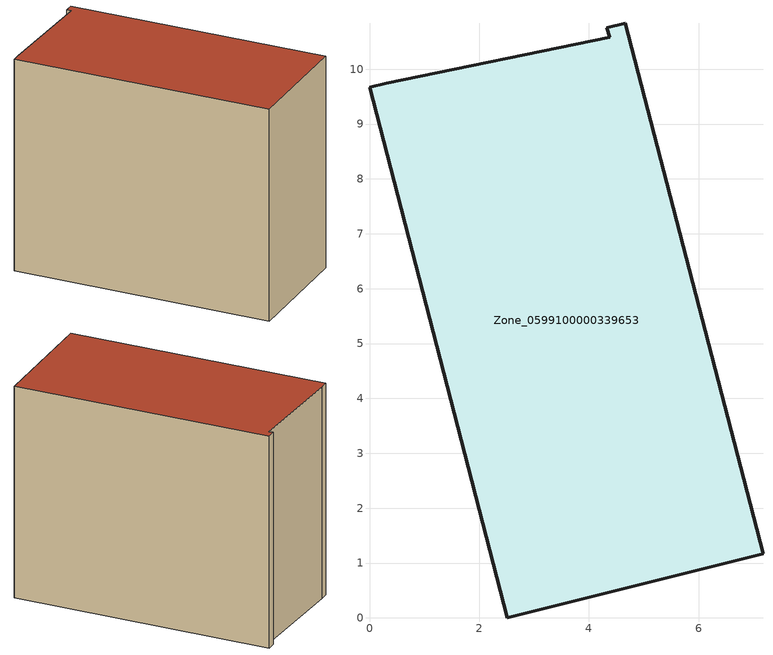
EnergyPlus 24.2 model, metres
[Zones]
Zone_0599100000339653
 floor ground (C_G): 0,9.67 0.3,9.75 4.38,10.58 4.32,10.76 4.66,10.84 7.17,1.17 2.51,0 z0
 wall outside (C_F): 2.51,0 7.17,1.17 4.66,10.84 4.32,10.76 4.38,10.58 0.3,9.75 0,9.67 2.51,0 z0:8.4
 roof outside (C_R): 0.3,9.75 0,9.67 2.51,0 7.17,1.17 4.66,10.84 4.32,10.76 4.38,10.58 z8.4
[BUILDING]
Pand.0599100000339653: North Axis=0; Terrain=City; Loads Convergence Tolerance Value=0.04; Temperature Convergence Tolerance Value=0.4; Solar Distribution=FullExterior; Maximum Number of Warmup Days=25; Minimum Number of Warmup Days=1
[Site:Location]
Rotterdam.The.Hague.AP_ZH_NLD Design_Conditions: Latitude=51.96; Longitude=4.45; Time Zone=1; Elevation=-4.5
[SITE:GROUNDTEMPERATURE:BUILDINGSURFACE]
18, 18, 18, 18, 18, 18, 18, 18, 18, 18, 18, 18
[MATERIAL] Thermal Absorptance=0.9; Solar Absorptance=0.7; Visible Absorptance=0.7
Name | Roughness | Thickness | Conductivity | Density | Specific Heat
G.TI.1992-2005 | MediumSmooth | 0.15 | 0.06 | 540 | 1210
F.TI.1992-2005 | Rough | 0.3 | 0.12 | 1920 | 840
R.TI.1992-2005 | MediumRough | 0.2 | 0.08 | 1500 | 1000
[CONSTRUCTION]
C_G: G.TI.1992-2005
C_F: F.TI.1992-2005
C_R: R.TI.1992-2005
[ZONE]
Zone_0599100000339653: Type=1; Multiplier=1; Ceiling Height=Autocalculate; Volume=Autocalculate; Floor Area=autocalculate; Part of Total Floor Area=Yes
[ZONEINFILTRATION:DESIGNFLOWRATE]
Infil_Zone_0599100000339653: Zone or ZoneList or Space or SpaceList=Zone_0599100000339653; Schedule=AlwaysOn; Design Flow Rate Calculation Method=Flow/Area; Flow Rate per Floor Area=0.0015; Constant Term Coefficient=1; Temperature Term Coefficient=0; Velocity Term Coefficient=0; Velocity Squared Term Coefficient=0
[HVACTEMPLATE:ZONE:IDEALLOADSAIRSYSTEM]
Zone_0599100000339653: Maximum Heating Supply Air Temperature=50; Minimum Cooling Supply Air Temperature=13; Maximum Heating Supply Air Humidity Ratio=0.0156; Minimum Cooling Supply Air Humidity Ratio=0.0077; Heating Limit=NoLimit; Cooling Limit=NoLimit; Dehumidification Control Type=ConstantSensibleHeatRatio; Cooling Sensible Heat Ratio=0.7; Dehumidification Setpoint=60; Humidification Control Type=None; Humidification Setpoint=30; Outdoor Air Method=None; Outdoor Air Flow Rate per Person=0.00944; Outdoor Air Flow Rate per Zone Floor Area=0; Outdoor Air Flow Rate per Zone=0; Demand Controlled Ventilation Type=None; Outdoor Air Economizer Type=NoEconomizer; Heat Recovery Type=None; Sensible Heat Recovery Effectiveness=0.7; Latent Heat Recovery Effectiveness=0.65
[ZONECONTROL:THERMOSTAT]
ThermostatControl_Zone_0599100000339653: Zone or ZoneList=Zone_0599100000339653; Control Type Schedule=DualSetpointControlType; Control 1=Thermostat_Zone_0599100000339653; Temperature Difference Between Cutout And Setpoint=0
[THERMOSTATSETPOINT:DUALSETPOINT]
Thermostat_Zone_0599100000339653: Heating Setpoint Temperature Schedule=HeatingSetpoint_Zone_0599100000339653; Cooling Setpoint Temperature Schedule=CoolingSetpoint_Zone_0599100000339653
[SCHEDULE:COMPACT]
HeatingSetpoint_Zone_0599100000339653: Through: 12/31, For: AllDays, Until: 24:00, 21
CoolingSetpoint_Zone_0599100000339653: Through: 12/31, For: AllDays, Until: 24:00, 24
DualSetpointControlType: Through: 12/31, For: AllDays, Until: 24:00, 4
AlwaysOn: Through: 12/31, For: AllDays, Until: 24:00, 1
